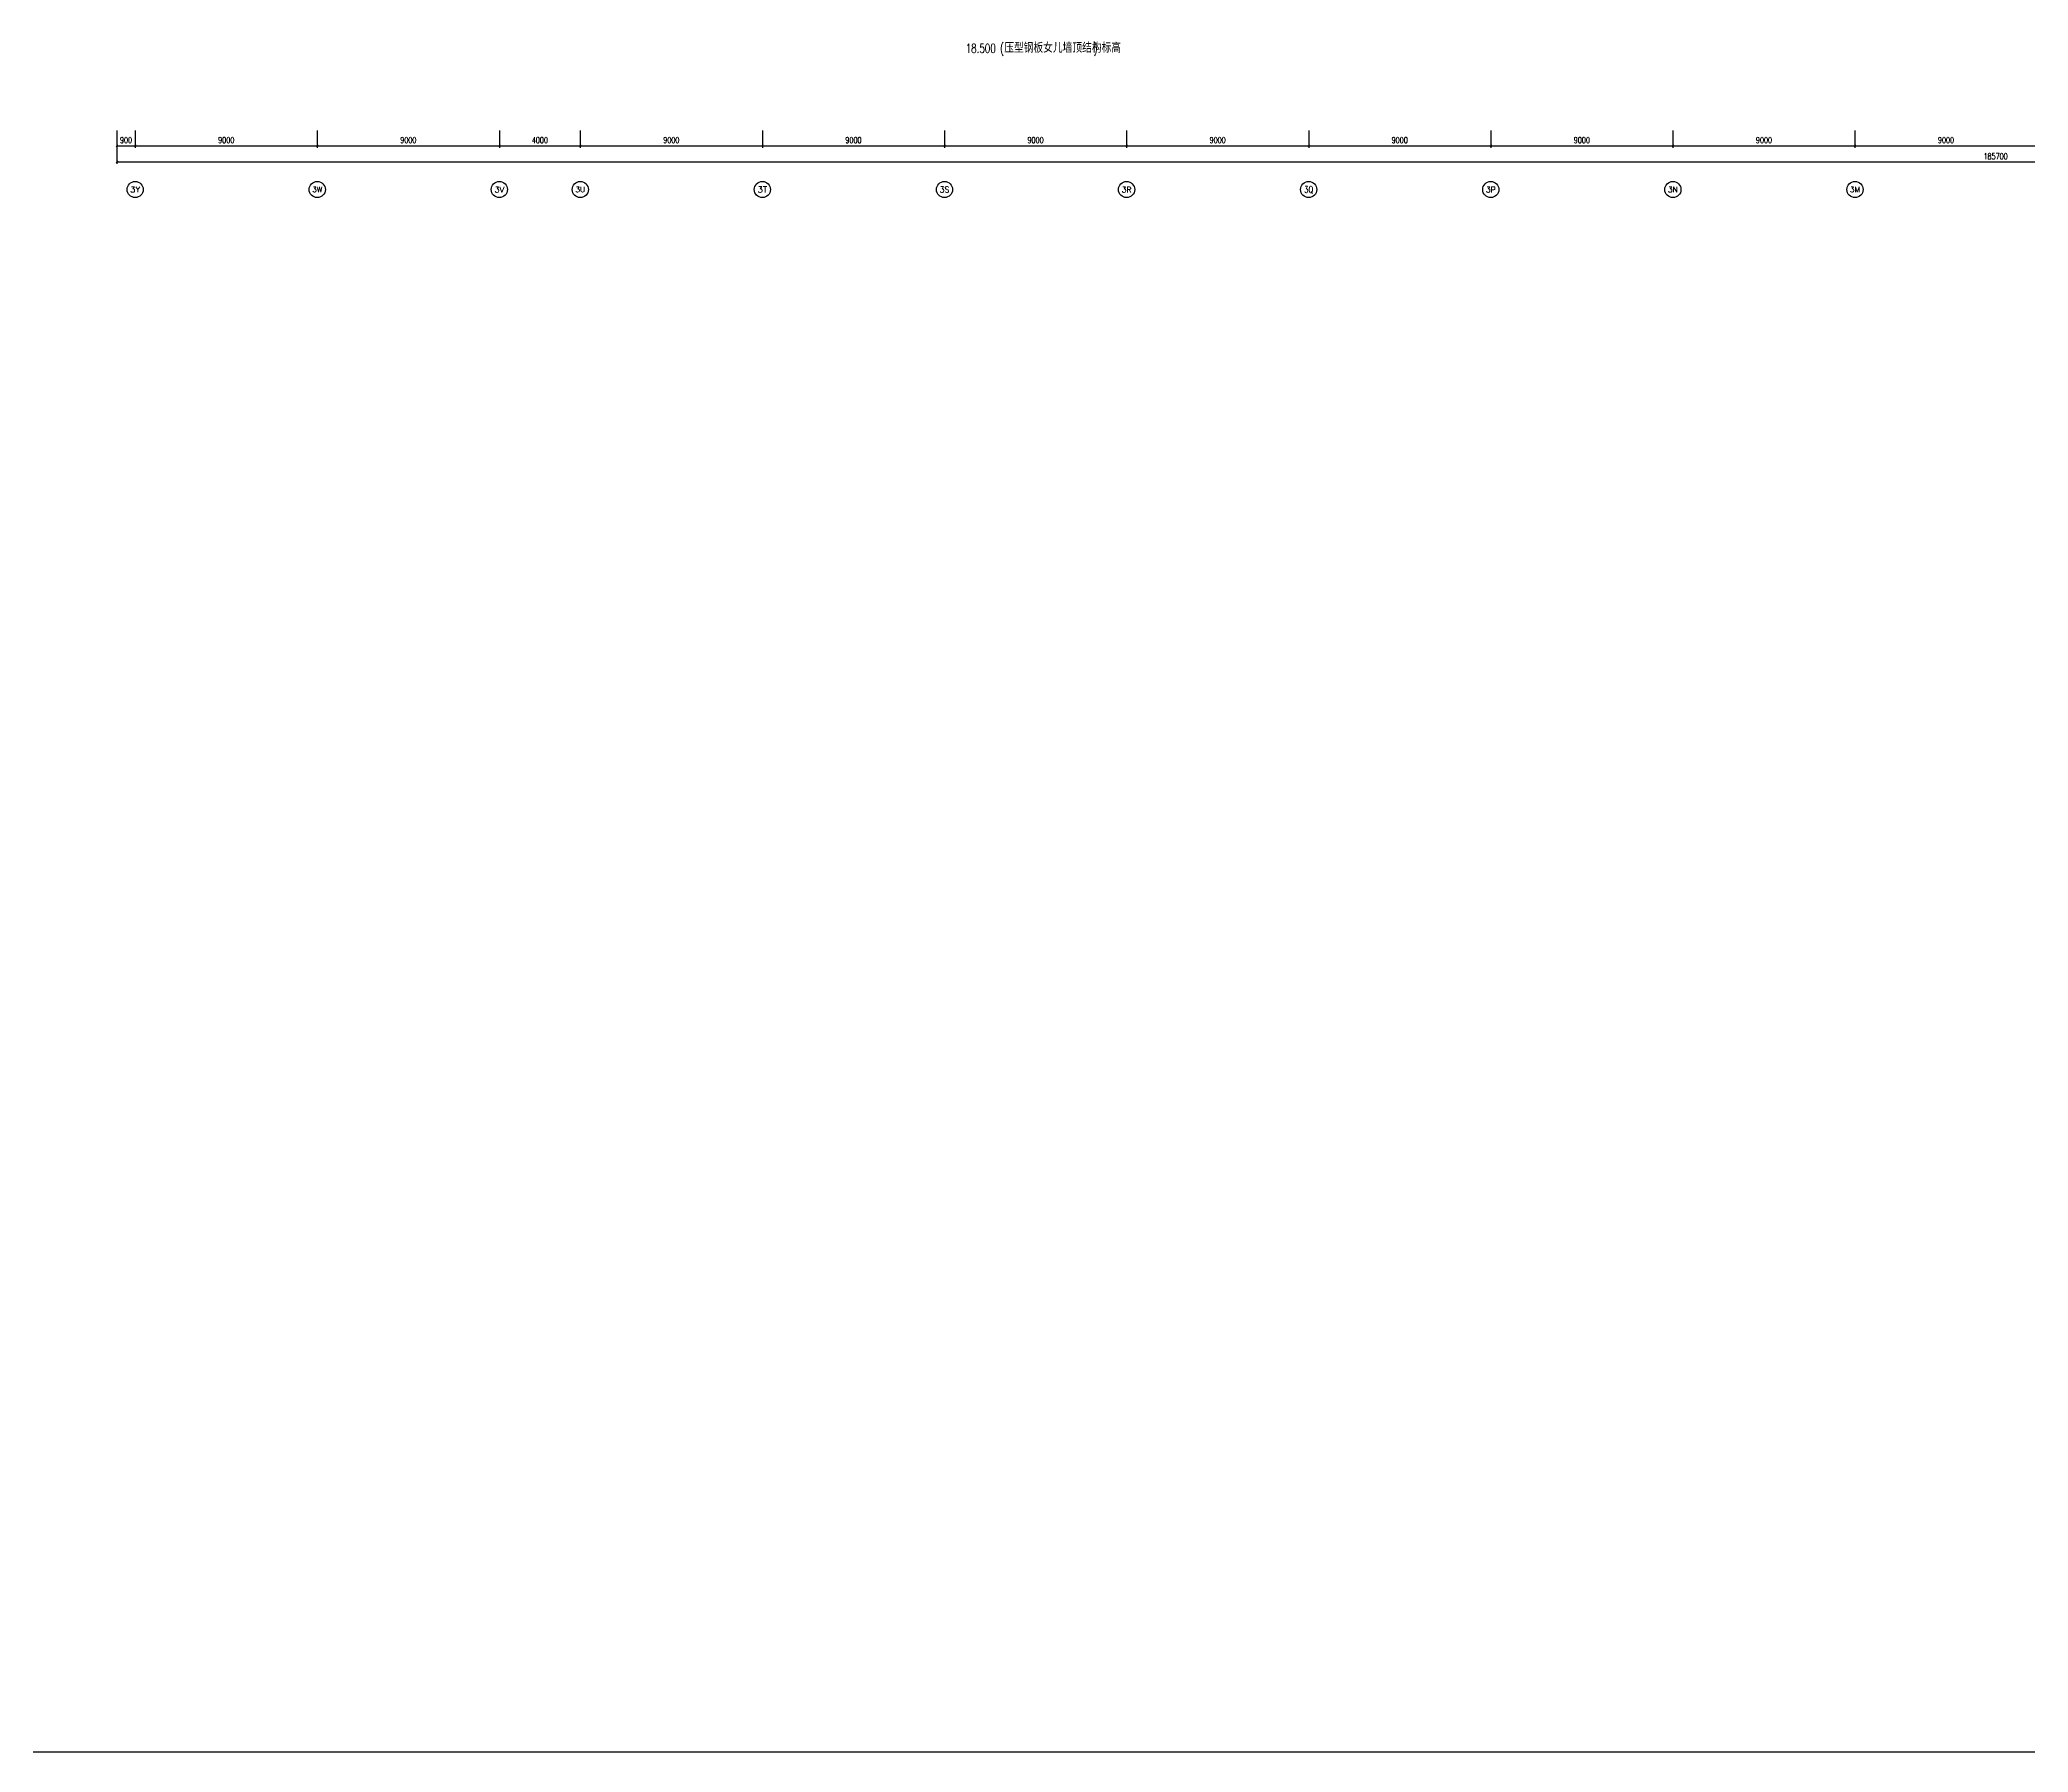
# Model space of a CAD drawing. Extents: x -474411 to 577939, y 0 to 1014176.
# Drawn here: x 182432 to 280708, y 463160 to 547830 of the extents above; entities that cross this region are included whole.
import ezdxf
from ezdxf.enums import TextEntityAlignment as Align

# ---------------------------------------------------------------- set-up
doc = ezdxf.new("R2010")
doc.units = 0
doc.header["$LTSCALE"] = 1000
doc.header["$MEASUREMENT"] = 0
doc.layers.get('Defpoints').update_dxf_attribs({"color": 210})
for name, color, linetype in [('A-AXIS-D', 1, 'Continuous'), ('A-云线（根据审图意见修改）', 4, 'Continuous'), ('PUB_TEXT', 7, 'Continuous')]:
    doc.layers.add(name, color=color, linetype=linetype)
doc.styles.add('_TCH_AXIS', font='COMPLEX', dxfattribs={"bigfont": 'GBCBIG'})
doc.styles.add('_TCH_DIM', font='SIMPLEX', dxfattribs={"bigfont": 'GBCBIG'})
doc.styles.add('_TCH_DIM_T3', font='SIMPLEX', dxfattribs={"width": 0.705882, "bigfont": 'GBCBIG'})
doc.dimstyles.new('_TCH_ARCH&&100', dxfattribs={"dimtxt": 297.5, "dimasz": 100, "dimexe": 100, "dimexo": 100, "dimgap": 126.25, "dimtad": 1, "dimdec": 0, "dimzin": 0, "dimdsep": 46, "dimtxsty": '_TCH_DIM_T3', "dimblk": 'ARCHTICK', "dimcen": 0.09, "dimclrt": 7, "dimazin": 2, "dimtfac": 1, "dimtdec": 0, "dimtix": 1, "dimtmove": 2, "dimatfit": 3, "dimfxl": 0, "dimtolj": 1, "dimtzin": 0, "dimarcsym": 0})

# ---------------------------------------------------------------- blocks, each defined once
blk = doc.blocks.new('_ArchTick')
at = {"color": 0, "linetype": 'ByBlock', "const_width": 0.4}
blk.add_lwpolyline([(-0.5, -0.5), (0.5, 0.5)], dxfattribs=at)
blk = doc.blocks.new('*D758')
at = {"layer": 'A-AXIS-D', "color": 0, "lineweight": -2}
for p, q in [((186246, 543350), (186246, 542492)), ((186246, 542592), (187146, 542592)), ((187146, 543350), (187146, 542492))]:
    blk.add_line(p, q, dxfattribs=at)
at = {"layer": 'Defpoints', "color": 0}
for p in [(186246, 543450), (187146, 543450), (187146, 542592)]:
    blk.add_point(p, dxfattribs=at)
at = {"layer": 'A-AXIS-D', "color": 0, "lineweight": -2, "xscale": 100, "yscale": 100, "zscale": 100, "rotation": 180}
blk.add_blockref('_ArchTick', (186246, 542592), dxfattribs=at)
at = {"layer": 'A-AXIS-D', "color": 0, "lineweight": -2, "xscale": 100, "yscale": 100, "zscale": 100}
blk.add_blockref('_ArchTick', (187146, 542592), dxfattribs=at)
at = {"layer": 'A-AXIS-D', "color": 7, "insert": (186696, 542867), "char_height": 297.5, "attachment_point": 5, "style": '_TCH_DIM_T3'}
blk.add_mtext('\\A1;900', dxfattribs=at)
blk = doc.blocks.new('*D759')
at = {"layer": 'A-AXIS-D', "color": 0, "lineweight": -2}
for p, q in [((187146, 543350), (187146, 542492)), ((187146, 542592), (196146, 542592)), ((196146, 543350), (196146, 542492))]:
    blk.add_line(p, q, dxfattribs=at)
at = {"layer": 'Defpoints', "color": 0}
for p in [(187146, 543450), (196146, 543450), (196146, 542592)]:
    blk.add_point(p, dxfattribs=at)
at = {"layer": 'A-AXIS-D', "color": 0, "lineweight": -2, "xscale": 100, "yscale": 100, "zscale": 100, "rotation": 180}
blk.add_blockref('_ArchTick', (187146, 542592), dxfattribs=at)
at = {"layer": 'A-AXIS-D', "color": 0, "lineweight": -2, "xscale": 100, "yscale": 100, "zscale": 100}
blk.add_blockref('_ArchTick', (196146, 542592), dxfattribs=at)
at = {"layer": 'A-AXIS-D', "color": 7, "insert": (191646, 542867), "char_height": 297.5, "attachment_point": 5, "style": '_TCH_DIM_T3'}
blk.add_mtext('\\A1;9000', dxfattribs=at)
blk = doc.blocks.new('*D760')
at = {"layer": 'A-AXIS-D', "color": 0, "lineweight": -2}
for p, q in [((196146, 543350), (196146, 542492)), ((196146, 542592), (205146, 542592)), ((205146, 543350), (205146, 542492))]:
    blk.add_line(p, q, dxfattribs=at)
at = {"layer": 'Defpoints', "color": 0}
for p in [(196146, 543450), (205146, 543450), (205146, 542592)]:
    blk.add_point(p, dxfattribs=at)
at = {"layer": 'A-AXIS-D', "color": 0, "lineweight": -2, "xscale": 100, "yscale": 100, "zscale": 100, "rotation": 180}
blk.add_blockref('_ArchTick', (196146, 542592), dxfattribs=at)
at = {"layer": 'A-AXIS-D', "color": 0, "lineweight": -2, "xscale": 100, "yscale": 100, "zscale": 100}
blk.add_blockref('_ArchTick', (205146, 542592), dxfattribs=at)
at = {"layer": 'A-AXIS-D', "color": 7, "insert": (200646, 542867), "char_height": 297.5, "attachment_point": 5, "style": '_TCH_DIM_T3'}
blk.add_mtext('\\A1;9000', dxfattribs=at)
blk = doc.blocks.new('*D761')
at = {"layer": 'A-AXIS-D', "color": 0, "lineweight": -2}
for p, q in [((205146, 543350), (205146, 542492)), ((205146, 542592), (209146, 542592)), ((209146, 543350), (209146, 542492))]:
    blk.add_line(p, q, dxfattribs=at)
at = {"layer": 'Defpoints', "color": 0}
for p in [(205146, 543450), (209146, 543450), (209146, 542592)]:
    blk.add_point(p, dxfattribs=at)
at = {"layer": 'A-AXIS-D', "color": 0, "lineweight": -2, "xscale": 100, "yscale": 100, "zscale": 100, "rotation": 180}
blk.add_blockref('_ArchTick', (205146, 542592), dxfattribs=at)
at = {"layer": 'A-AXIS-D', "color": 0, "lineweight": -2, "xscale": 100, "yscale": 100, "zscale": 100}
blk.add_blockref('_ArchTick', (209146, 542592), dxfattribs=at)
at = {"layer": 'A-AXIS-D', "color": 7, "insert": (207146, 542867), "char_height": 297.5, "attachment_point": 5, "style": '_TCH_DIM_T3'}
blk.add_mtext('\\A1;4000', dxfattribs=at)
blk = doc.blocks.new('*D727')
at = {"layer": 'A-AXIS-D', "color": 0, "lineweight": -2}
for p, q in [((209146, 543350), (209146, 542492)), ((209146, 542592), (218146, 542592)), ((218146, 543350), (218146, 542492))]:
    blk.add_line(p, q, dxfattribs=at)
at = {"layer": 'Defpoints', "color": 0}
for p in [(209146, 543450), (218146, 543450), (218146, 542592)]:
    blk.add_point(p, dxfattribs=at)
at = {"layer": 'A-AXIS-D', "color": 0, "lineweight": -2, "xscale": 100, "yscale": 100, "zscale": 100, "rotation": 180}
blk.add_blockref('_ArchTick', (209146, 542592), dxfattribs=at)
at = {"layer": 'A-AXIS-D', "color": 0, "lineweight": -2, "xscale": 100, "yscale": 100, "zscale": 100}
blk.add_blockref('_ArchTick', (218146, 542592), dxfattribs=at)
at = {"layer": 'A-AXIS-D', "color": 7, "insert": (213646, 542867), "char_height": 297.5, "attachment_point": 5, "style": '_TCH_DIM_T3'}
blk.add_mtext('\\A1;9000', dxfattribs=at)
blk = doc.blocks.new('*D728')
at = {"layer": 'A-AXIS-D', "color": 0, "lineweight": -2}
for p, q in [((218146, 543350), (218146, 542492)), ((218146, 542592), (227146, 542592)), ((227146, 543350), (227146, 542492))]:
    blk.add_line(p, q, dxfattribs=at)
at = {"layer": 'Defpoints', "color": 0}
for p in [(218146, 543450), (227146, 543450), (227146, 542592)]:
    blk.add_point(p, dxfattribs=at)
at = {"layer": 'A-AXIS-D', "color": 0, "lineweight": -2, "xscale": 100, "yscale": 100, "zscale": 100, "rotation": 180}
blk.add_blockref('_ArchTick', (218146, 542592), dxfattribs=at)
at = {"layer": 'A-AXIS-D', "color": 0, "lineweight": -2, "xscale": 100, "yscale": 100, "zscale": 100}
blk.add_blockref('_ArchTick', (227146, 542592), dxfattribs=at)
at = {"layer": 'A-AXIS-D', "color": 7, "insert": (222646, 542867), "char_height": 297.5, "attachment_point": 5, "style": '_TCH_DIM_T3'}
blk.add_mtext('\\A1;9000', dxfattribs=at)
blk = doc.blocks.new('*D729')
at = {"layer": 'A-AXIS-D', "color": 0, "lineweight": -2}
for p, q in [((227146, 543350), (227146, 542492)), ((227146, 542592), (236146, 542592)), ((236146, 543350), (236146, 542492))]:
    blk.add_line(p, q, dxfattribs=at)
at = {"layer": 'Defpoints', "color": 0}
for p in [(227146, 543450), (236146, 543450), (236146, 542592)]:
    blk.add_point(p, dxfattribs=at)
at = {"layer": 'A-AXIS-D', "color": 0, "lineweight": -2, "xscale": 100, "yscale": 100, "zscale": 100, "rotation": 180}
blk.add_blockref('_ArchTick', (227146, 542592), dxfattribs=at)
at = {"layer": 'A-AXIS-D', "color": 0, "lineweight": -2, "xscale": 100, "yscale": 100, "zscale": 100}
blk.add_blockref('_ArchTick', (236146, 542592), dxfattribs=at)
at = {"layer": 'A-AXIS-D', "color": 7, "insert": (231646, 542867), "char_height": 297.5, "attachment_point": 5, "style": '_TCH_DIM_T3'}
blk.add_mtext('\\A1;9000', dxfattribs=at)
blk = doc.blocks.new('*D730')
at = {"layer": 'A-AXIS-D', "color": 0, "lineweight": -2}
for p, q in [((236146, 543350), (236146, 542492)), ((236146, 542592), (245146, 542592)), ((245146, 543350), (245146, 542492))]:
    blk.add_line(p, q, dxfattribs=at)
at = {"layer": 'Defpoints', "color": 0}
for p in [(236146, 543450), (245146, 543450), (245146, 542592)]:
    blk.add_point(p, dxfattribs=at)
at = {"layer": 'A-AXIS-D', "color": 0, "lineweight": -2, "xscale": 100, "yscale": 100, "zscale": 100, "rotation": 180}
blk.add_blockref('_ArchTick', (236146, 542592), dxfattribs=at)
at = {"layer": 'A-AXIS-D', "color": 0, "lineweight": -2, "xscale": 100, "yscale": 100, "zscale": 100}
blk.add_blockref('_ArchTick', (245146, 542592), dxfattribs=at)
at = {"layer": 'A-AXIS-D', "color": 7, "insert": (240646, 542867), "char_height": 297.5, "attachment_point": 5, "style": '_TCH_DIM_T3'}
blk.add_mtext('\\A1;9000', dxfattribs=at)
blk = doc.blocks.new('*D731')
at = {"layer": 'A-AXIS-D', "color": 0, "lineweight": -2}
for p, q in [((245146, 543350), (245146, 542492)), ((245146, 542592), (254146, 542592)), ((254146, 543350), (254146, 542492))]:
    blk.add_line(p, q, dxfattribs=at)
at = {"layer": 'Defpoints', "color": 0}
for p in [(245146, 543450), (254146, 543450), (254146, 542592)]:
    blk.add_point(p, dxfattribs=at)
at = {"layer": 'A-AXIS-D', "color": 0, "lineweight": -2, "xscale": 100, "yscale": 100, "zscale": 100, "rotation": 180}
blk.add_blockref('_ArchTick', (245146, 542592), dxfattribs=at)
at = {"layer": 'A-AXIS-D', "color": 0, "lineweight": -2, "xscale": 100, "yscale": 100, "zscale": 100}
blk.add_blockref('_ArchTick', (254146, 542592), dxfattribs=at)
at = {"layer": 'A-AXIS-D', "color": 7, "insert": (249646, 542867), "char_height": 297.5, "attachment_point": 5, "style": '_TCH_DIM_T3'}
blk.add_mtext('\\A1;9000', dxfattribs=at)
blk = doc.blocks.new('*D732')
at = {"layer": 'A-AXIS-D', "color": 0, "lineweight": -2}
for p, q in [((254146, 543350), (254146, 542492)), ((254146, 542592), (263146, 542592)), ((263146, 543350), (263146, 542492))]:
    blk.add_line(p, q, dxfattribs=at)
at = {"layer": 'Defpoints', "color": 0}
for p in [(254146, 543450), (263146, 543450), (263146, 542592)]:
    blk.add_point(p, dxfattribs=at)
at = {"layer": 'A-AXIS-D', "color": 0, "lineweight": -2, "xscale": 100, "yscale": 100, "zscale": 100, "rotation": 180}
blk.add_blockref('_ArchTick', (254146, 542592), dxfattribs=at)
at = {"layer": 'A-AXIS-D', "color": 0, "lineweight": -2, "xscale": 100, "yscale": 100, "zscale": 100}
blk.add_blockref('_ArchTick', (263146, 542592), dxfattribs=at)
at = {"layer": 'A-AXIS-D', "color": 7, "insert": (258646, 542867), "char_height": 297.5, "attachment_point": 5, "style": '_TCH_DIM_T3'}
blk.add_mtext('\\A1;9000', dxfattribs=at)
blk = doc.blocks.new('*D733')
at = {"layer": 'A-AXIS-D', "color": 0, "lineweight": -2}
for p, q in [((263146, 543350), (263146, 542492)), ((263146, 542592), (272146, 542592)), ((272146, 543350), (272146, 542492))]:
    blk.add_line(p, q, dxfattribs=at)
at = {"layer": 'Defpoints', "color": 0}
for p in [(263146, 543450), (272146, 543450), (272146, 542592)]:
    blk.add_point(p, dxfattribs=at)
at = {"layer": 'A-AXIS-D', "color": 0, "lineweight": -2, "xscale": 100, "yscale": 100, "zscale": 100, "rotation": 180}
blk.add_blockref('_ArchTick', (263146, 542592), dxfattribs=at)
at = {"layer": 'A-AXIS-D', "color": 0, "lineweight": -2, "xscale": 100, "yscale": 100, "zscale": 100}
blk.add_blockref('_ArchTick', (272146, 542592), dxfattribs=at)
at = {"layer": 'A-AXIS-D', "color": 7, "insert": (267646, 542867), "char_height": 297.5, "attachment_point": 5, "style": '_TCH_DIM_T3'}
blk.add_mtext('\\A1;9000', dxfattribs=at)
blk = doc.blocks.new('*D734')
at = {"layer": 'A-AXIS-D', "color": 0, "lineweight": -2}
for p, q in [((272146, 543350), (272146, 542492)), ((272146, 542592), (281146, 542592)), ((281146, 543350), (281146, 542492))]:
    blk.add_line(p, q, dxfattribs=at)
at = {"layer": 'Defpoints', "color": 0}
for p in [(272146, 543450), (281146, 543450), (281146, 542592)]:
    blk.add_point(p, dxfattribs=at)
at = {"layer": 'A-AXIS-D', "color": 0, "lineweight": -2, "xscale": 100, "yscale": 100, "zscale": 100, "rotation": 180}
blk.add_blockref('_ArchTick', (272146, 542592), dxfattribs=at)
at = {"layer": 'A-AXIS-D', "color": 0, "lineweight": -2, "xscale": 100, "yscale": 100, "zscale": 100}
blk.add_blockref('_ArchTick', (281146, 542592), dxfattribs=at)
at = {"layer": 'A-AXIS-D', "color": 7, "insert": (276646, 542867), "char_height": 297.5, "attachment_point": 5, "style": '_TCH_DIM_T3'}
blk.add_mtext('\\A1;9000', dxfattribs=at)
blk = doc.blocks.new('*D944')
at = {"layer": 'A-AXIS-D', "color": 0, "lineweight": -2}
for p, q in [((186246, 543250), (186246, 541692)), ((371946, 543250), (371946, 541692)), ((186246, 541792), (371946, 541792))]:
    blk.add_line(p, q, dxfattribs=at)
at = {"layer": 'Defpoints', "color": 0}
for p in [(186246, 543350), (371946, 543350), (371946, 541792)]:
    blk.add_point(p, dxfattribs=at)
at = {"layer": 'A-AXIS-D', "color": 0, "lineweight": -2, "xscale": 100, "yscale": 100, "zscale": 100, "rotation": 180}
blk.add_blockref('_ArchTick', (186246, 541792), dxfattribs=at)
at = {"layer": 'A-AXIS-D', "color": 0, "lineweight": -2, "xscale": 100, "yscale": 100, "zscale": 100}
blk.add_blockref('_ArchTick', (371946, 541792), dxfattribs=at)
at = {"layer": 'A-AXIS-D', "color": 7, "insert": (279096, 542067), "char_height": 297.5, "attachment_point": 5, "style": '_TCH_DIM_T3'}
blk.add_mtext('\\A1;185700', dxfattribs=at)

msp = doc.modelspace()

# ---------------------------------------------------------------- linework, layer by layer
at = {"layer": 'A-AXIS-D', "color": 8}
for centre in [(187145.8, 540424), (196145.8, 540424), (205145.8, 540424), (209145.8, 540424), (218145.8, 540424), (227145.8, 540424), (236145.8, 540424), (245145.8, 540424), (254145.8, 540424), (263145.8, 540424), (272145.8, 540424)]:
    msp.add_circle(centre, 400, dxfattribs=at)
at = {"layer": 'A-云线（根据审图意见修改）', "ltscale": 500}
msp.add_lwpolyline([(-370982.3, 1014176.4), (577938.6, 1014176.4), (577938.6, 463160), (-370982.3, 463160)], close=True, dxfattribs=at)

# ---------------------------------------------------------------- texts
at = {"layer": 'PUB_TEXT', "color": 8, "style": '_TCH_DIM', "width": 0.705882}
for s, height, p in [('18.500', 446.25, (228195, 547185)), ('(', 446.2, (229890, 547185)), (')', 446.2, (234523.4, 547185))]:
    msp.add_text(s, height=height, dxfattribs=at).set_placement(p)
at = {"layer": 'PUB_TEXT', "color": 8, "style": '_TCH_DIM'}
msp.add_text('压型钢板女儿墙顶结构标高', height=506.383, dxfattribs=at).set_placement((230100, 547185))
at = {"layer": 'PUB_TEXT', "color": 8, "style": '_TCH_AXIS'}
for s, height, p, p2 in [('3Y', 270.86, (186900.7, 540288.5), (187390.9, 540288.5)), ('3W', 255.29, (195896.6, 540296.3), (196395, 540296.3)), ('3V', 276.42, (204902.3, 540285.8), (205389.3, 540285.8)), ('3U', 265.5, (208899.3, 540291.2), (209392.3, 540291.2)), ('3T', 294.28, (217907.6, 540276.8), (218384, 540276.8)), ('3S', 300.65, (226909.6, 540273.6), (227382, 540273.6)), ('3R', 276.42, (235902.3, 540285.8), (236389.3, 540285.8)), ('3P', 282.17, (253904, 540282.9), (254387.7, 540282.9)), ('3N', 270.86, (262900.7, 540288.5), (263390.9, 540288.5)), ('3M', 260.31, (271897.9, 540293.8), (272393.7, 540293.8))]:
    msp.add_text(s, height=height, dxfattribs=at).set_placement(p, p2, align=Align.FIT)
at = {"layer": 'PUB_TEXT', "color": 8, "style": '_TCH_AXIS', "width": 0.807692}
msp.add_text('3Q', height=333.94, dxfattribs=at).set_placement((244921, 540257), (245370.6, 540257), align=Align.FIT)

# ---------------------------------------------------------------- dimensions: what is measured, and where the dimension line sits
at = {"layer": 'A-AXIS-D', "color": 8}
for base, p1, p2, picture, middle in [((187145.8, 542592.2), (186245.8, 543450.2), (187145.8, 543450.2), '*D758', (186695.8, 542867.2)), ((371945.8, 541792.2), (186245.8, 543350.2), (371945.8, 543350.2), '*D944', (279095.8, 542067.2)), ((196145.8, 542592.2), (187145.8, 543450.2), (196145.8, 543450.2), '*D759', (191645.8, 542867.2)), ((205145.8, 542592.2), (196145.8, 543450.2), (205145.8, 543450.2), '*D760', (200645.8, 542867.2)), ((209145.8, 542592.2), (205145.8, 543450.2), (209145.8, 543450.2), '*D761', (207145.8, 542867.2)), ((218145.8, 542592.2), (209145.8, 543450.2), (218145.8, 543450.2), '*D727', (213645.8, 542867.2)), ((227145.8, 542592.2), (218145.8, 543450.2), (227145.8, 543450.2), '*D728', (222645.8, 542867.2)), ((236145.8, 542592.2), (227145.8, 543450.2), (236145.8, 543450.2), '*D729', (231645.8, 542867.2)), ((245145.8, 542592.2), (236145.8, 543450.2), (245145.8, 543450.2), '*D730', (240645.8, 542867.2)), ((254145.8, 542592.2), (245145.8, 543450.2), (254145.8, 543450.2), '*D731', (249645.8, 542867.2)), ((263145.8, 542592.2), (254145.8, 543450.2), (263145.8, 543450.2), '*D732', (258645.8, 542867.2)), ((272145.8, 542592.2), (263145.8, 543450.2), (272145.8, 543450.2), '*D733', (267645.8, 542867.2)), ((281145.8, 542592.2), (272145.8, 543450.2), (281145.8, 543450.2), '*D734', (276645.8, 542867.2))]:
    dim = msp.add_linear_dim(base=base, p1=p1, p2=p2, angle=0, dimstyle='_TCH_ARCH&&100', override={"dimgap": 0}, dxfattribs=at)
    dim.commit()
    dim.dimension.update_dxf_attribs({"geometry": picture, "text_midpoint": middle, "dimtype": 161})

doc.saveas('drawing.dxf')
